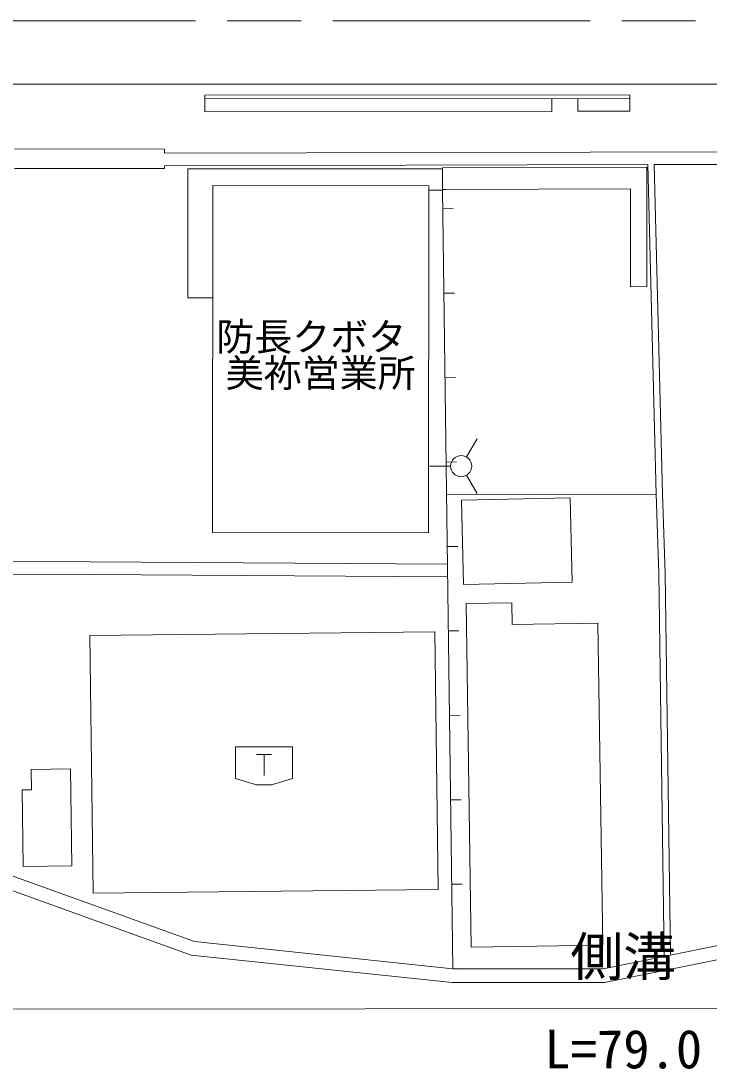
# Model space of a CAD drawing. Units: millimetres, scale not verified. Extents: x 40000 to 680000, y 20000 to 380000.
# Drawn here: x 483518 to 516123, y 271346 to 320992 of the extents above; entities that cross this region are included whole.
import ezdxf
from ezdxf.enums import TextEntityAlignment as Align

# ---------------------------------------------------------------- set-up
doc = ezdxf.new("R2010")
doc.units = ezdxf.units.MM
doc.header["$LTSCALE"] = 1000
doc.linetypes.add('CHAIN', pattern=[18.5, 12, -1.5, 3.5, -1.5])
for name, color, linetype, lineweight in [('M-BGD', 7, 'Continuous', 13), ('M-BMK', 2, 'CHAIN', 13), ('M-STR-HTXT', 7, 'Continuous', 13)]:
    doc.layers.add(name, color=color, linetype=linetype, lineweight=lineweight)
doc.styles.add('@ＭＳ ゴシック', font='')
doc.styles.add('ＭＳ ゴシック', font='')
doc.styles.get('@ＭＳ ゴシック').set_extended_font_data('@MS Gothic')
doc.styles.get('ＭＳ ゴシック').set_extended_font_data('MS Gothic')

msp = doc.modelspace()

# ---------------------------------------------------------------- linework, layer by layer
at = {"layer": 'M-BGD'}
for p, q in [((487158, 317994), (470308, 317994)), ((517421, 318001), (487158, 317994)), ((492235, 317477), (512367, 317493)), ((492235, 317477), (492235, 316684)), ((492235, 317307), (512367, 317323)), ((508669, 317297), (508670, 316697)), ((509912, 317321), (509912, 316712)), ((512367, 317493), (512367, 316714)), ((492235, 316684), (508670, 316697)), ((512367, 316714), (509912, 316712)), ((490315, 314926), (483219, 314935)), ((490315, 314723), (490315, 314926)), ((517226, 314800), (490315, 314723)), ((490314, 313996), (483218, 314005)), ((513227, 314189), (490314, 314123)), ((490314, 313996), (490314, 314123)), ((503492, 313983), (491419, 313983)), ((491419, 307883), (491419, 313983)), ((503489, 313009), (503492, 314036)), ((513169, 314066), (503492, 314036)), ((513180, 308413), (513169, 314066)), ((513611, 298578), (513227, 314189)), ((517227, 314200), (513527, 314190)), ((513911, 298587), (513527, 314190)), ((492612, 313196), (492598, 296761)), ((492612, 313196), (502847, 313184)), ((502847, 313184), (502833, 296749)), ((502846, 312973), (503490, 312973)), ((503489, 313009), (503639, 313011)), ((503984, 276097), (503489, 313009)), ((512399, 313038), (503639, 313011)), ((512408, 308398), (512399, 313038)), ((503501, 312094), (504001, 312101)), ((512408, 308398), (513180, 308413)), ((492607, 307883), (491419, 307883)), ((503555, 308095), (504055, 308101)), ((503609, 304095), (504109, 304102)), ((504628, 300339), (505128, 301205)), ((503878, 299906), (502878, 299906)), ((503662, 300095), (504162, 300102)), ((504628, 299473), (505128, 298607)), ((513611, 298578), (503683, 298559)), ((509550, 298405), (504401, 298298)), ((509633, 294406), (509550, 298405)), ((513743, 294818), (513611, 298578)), ((514043, 294826), (513911, 298587)), ((504484, 294300), (504401, 298298)), ((492598, 296761), (502833, 296749)), ((503716, 296096), (504216, 296102)), ((468395, 295474), (486799, 295364)), ((486799, 295364), (503729, 295264)), ((468394, 294874), (486795, 294764)), ((486795, 294764), (503737, 294664)), ((504484, 294300), (509633, 294406)), ((513992, 276682), (513743, 294818)), ((514291, 276742), (514043, 294826)), ((504608, 293392), (506778, 293425)), ((506794, 292405), (506778, 293425)), ((506794, 292405), (506778, 293425)), ((504855, 277113), (504608, 293392)), ((510853, 292467), (506794, 292405)), ((511085, 277212), (510853, 292467)), ((486780, 291875), (503129, 292059)), ((503129, 292059), (503295, 279854)), ((503770, 292096), (504270, 292103)), ((486780, 291875), (486945, 279670)), ((503823, 288096), (504323, 288103)), ((493687, 285115), (493687, 286615)), ((493687, 286615), (496387, 286615)), ((496387, 286615), (496387, 285115)), ((494687, 286247), (495387, 286247)), ((495037, 285247), (495037, 286247)), ((483997, 285535), (485862, 285570)), ((484012, 284579), (483997, 285535)), ((485933, 280978), (485862, 285570)), ((494687, 284815), (493687, 285115)), ((496387, 285115), (495387, 284815)), ((483570, 284570), (484012, 284579)), ((483626, 280935), (483570, 284570)), ((495387, 284815), (494687, 284815)), ((503877, 284097), (504377, 284103)), ((491736, 277385), (482094, 280859)), ((483626, 280935), (485933, 280978)), ((491589, 276747), (481797, 280275)), ((503931, 280097), (504430, 280104)), ((486945, 279670), (503295, 279854)), ((503984, 276097), (491736, 277385)), ((504855, 277113), (511085, 277212)), ((516620, 277213), (514291, 276742)), ((503950, 275447), (491589, 276747)), ((513992, 276682), (511106, 276098)), ((516818, 276590), (511171, 275448)), ((503984, 276097), (504484, 276104)), ((511106, 276098), (503984, 276097)), ((503988, 276097), (504138, 276099)), ((511171, 275448), (503950, 275447))]:
    msp.add_line(p, q, dxfattribs=at)
msp.add_circle((504378, 299906), 500, dxfattribs=at)
at = {"layer": 'M-BMK'}
for p, q in [((479791, 320992), (498487, 320992)), ((498487, 320992), (518487, 320992))]:
    msp.add_line(p, q, dxfattribs=at)
at = {"layer": 'M-STR-HTXT'}
msp.add_line((472607, 274179), (551505, 274238), dxfattribs=at)

# ---------------------------------------------------------------- texts
at = {"layer": 'M-BGD', "style": 'ＭＳ ゴシック'}
msp.add_text('防長クボタ ', height=1320, dxfattribs=at).set_placement((497722, 304973), align=Align.BOTTOM_CENTER)
msp.add_text('美祢営業所', height=1320, dxfattribs=at).set_placement((497722, 304973), align=Align.TOP_CENTER)
at = {"layer": 'M-STR-HTXT', "style": 'ＭＳ ゴシック'}
msp.add_text('側溝', height=1833, rotation=0.043, dxfattribs=at).set_placement((512055, 275209), align=Align.BOTTOM_CENTER)
at = {"layer": 'M-STR-HTXT', "style": '@ＭＳ ゴシック'}
msp.add_text('L=79.0', height=1833, rotation=0.043, dxfattribs=at).set_placement((512057, 273209), align=Align.TOP_CENTER)

doc.saveas('drawing.dxf')
